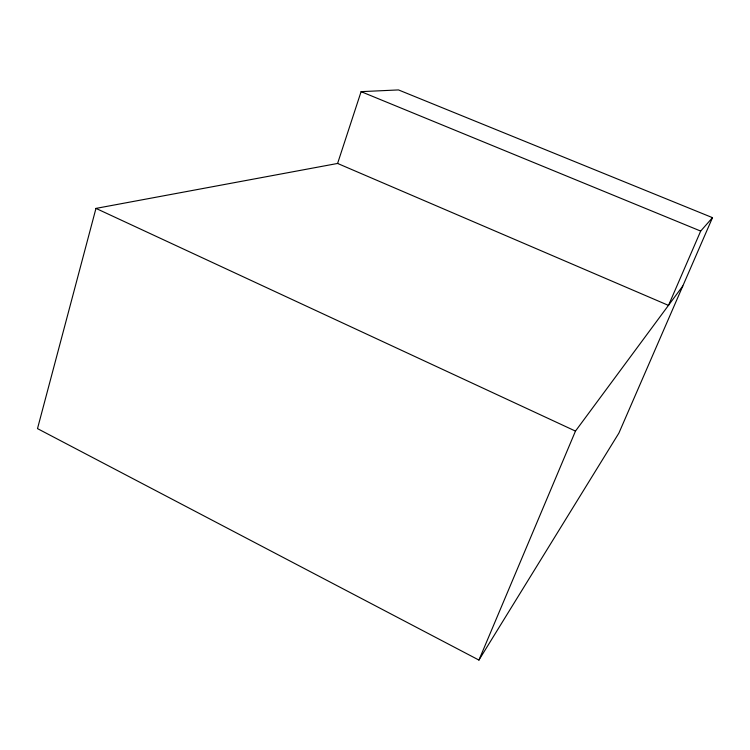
<?xml version="1.0" encoding="UTF-8"?>
<svg xmlns="http://www.w3.org/2000/svg" width="750" height="750" viewBox="0 0 750 750"><rect width="100%" height="100%" fill="white"/><g stroke="black" fill="none" stroke-linecap="round" stroke-linejoin="round"><path stroke-width="1.12" d="M95.972 208.397L37.5 428.616L478.931 660.075L618.9 433.087L712.5 217.659L398.484 89.925L361.097 91.65L337.594 163.453L95.972 208.397L575.475 431.091L682.819 285.966M478.931 660.075L575.475 431.091M712.5 217.659L700.678 231.075L668.503 305.4L337.594 163.453M361.097 91.65L700.678 231.075"/></g></svg>
